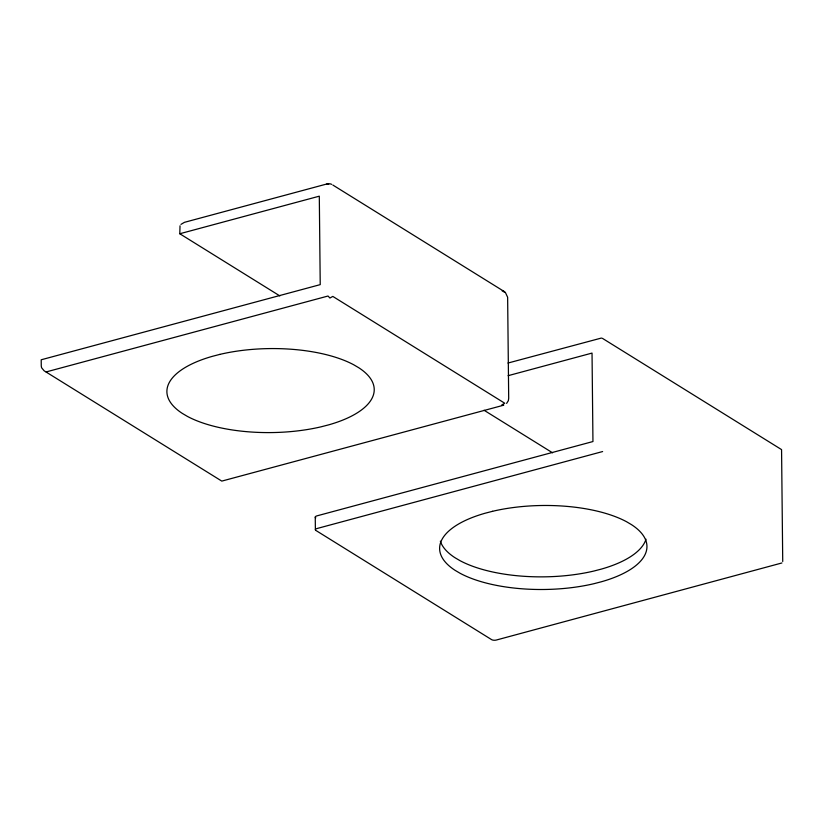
<?xml version="1.0" encoding="UTF-8"?>
<svg xmlns="http://www.w3.org/2000/svg" width="824" height="824" viewBox="0 0 824 824"><rect width="100%" height="100%" fill="white"/><g stroke="black" fill="none" stroke-linecap="round" stroke-linejoin="round"><path stroke-width="1.24" d="M782.728 561.494L781.564 449.605L602.323 338.283M180.023 225.817L179.787 233.748L279.83 295.909M506.616 403.399L508.336 400.701L508.696 398.353L507.636 297.258L505.339 292.345M180.971 224.375L184.442 222.336L326.86 183.979L328.714 184.298M781.924 562.957L496.398 640.021A3.461 1.401 -0.6 0 1 491.619 639.64L315.932 530.481A3.461 1.401 -0.6 0 1 316.972 528.534L602.622 451.552M179.787 233.748L319.3 196.174L320.227 284.63L41.2 359.779L41.262 366.093L41.612 367.762L44.115 370.79L221.79 481.103L503.722 405.181L501.857 404.872L504.752 403.235L332.803 296.403L329.909 298.031L328.034 296.022L46.103 371.943M507.975 363.044L601.438 338.036M508.078 375.692L592.034 353.084L592.95 441.54L316.838 515.896A3.461 1.401 -0.6 0 0 315.798 517.843M502.177 290.944L503.577 291.202A3.461 1.401 -0.6 0 1 504.051 292.252M332.844 185.04L504.793 291.881M484.048 410.249L552.564 452.809M315.252 517.153L315.386 529.791M646.006 539.205A103.67 42.003 -0.6 0 1 601.365 569.096L593.877 571.042A103.67 42.003 -0.6 0 1 459.926 560.619L454.982 557.714A103.67 42.003 -0.6 0 1 440.356 541.162M326.86 183.979A3.461 1.401 -0.6 0 1 331.629 184.36M219.833 354.392L212.345 356.339A103.67 42.003 -0.6 0 0 182.382 413.442L187.326 416.357A103.67 42.003 -0.6 0 0 321.278 426.77L328.766 424.834A103.67 42.003 -0.6 0 0 358.728 367.72L353.795 364.816A103.67 42.003 -0.6 0 0 219.833 354.392M492.567 511.302L485.079 513.239A103.67 42.003 -0.6 0 0 455.116 570.352L460.049 573.257A103.67 42.003 -0.6 0 0 594.011 583.68L601.499 581.734A103.67 42.003 -0.6 0 0 631.462 524.63L626.528 521.716A103.67 42.003 -0.6 0 0 492.567 511.302"/></g></svg>
